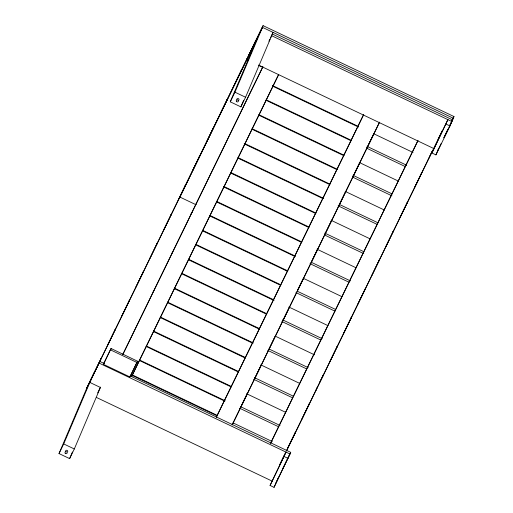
<?xml version="1.0" encoding="UTF-8"?>
<svg xmlns="http://www.w3.org/2000/svg" width="513" height="513" viewBox="0 0 513 513"><rect width="100%" height="100%" fill="white"/><g stroke="black" fill="none" stroke-linecap="round" stroke-linejoin="round"><path stroke-width="0.77" d="M100.58 387.097L74.308 448.978L69.621 458.616L59.014 453.569L86.53 388.732L256.994 38.61M97.65 392.939L100.33 387.43L89.73 382.377L91.141 379.056M59.014 453.569L63.708 443.931L91.224 379.094M92.776 375.901L101.01 358.574L100.304 360.235M89.73 382.377L99.817 361.447L104.158 363.512M107.781 344.877L115.085 329.66L114.38 331.321M121.857 315.963L129.161 300.753L128.455 302.413M135.932 287.056L143.236 271.839L142.531 273.5M103.408 364.32L110.936 348.705L111.597 349.026L111.129 348.519L137.503 361.197L136.958 362.486L129.917 376.946L103.408 364.32L110.936 348.705M150.008 258.142L157.311 242.931L156.606 244.592M164.083 229.234L171.387 214.017L170.682 215.684M178.158 200.32L185.462 185.11L184.757 186.77M196.383 203.366L195.838 204.655L179.928 197.082L180.473 195.786M69.621 458.616L72.436 451.985M192.234 171.413L199.538 156.196L198.832 157.863M206.309 142.505L213.613 127.288L212.908 128.949M220.385 113.591L227.689 98.381L226.983 100.041M234.46 84.683L241.764 69.467L241.059 71.127M179.928 197.082L247.606 57.886M248.536 55.77L255.84 40.559M254.647 43.432L263.092 25.65L453.986 116.547L449.991 125.967L435.915 154.881L431.933 152.989L447.894 119.644L431.933 152.989M257.699 36.949L246.9 59.546L248.35 60.239M230.266 101.824L257.782 36.987L262.476 27.356L234.954 92.186L230.266 101.824L240.866 106.871L245.56 97.239L273.083 32.402M94.193 372.573L86.447 388.694L263.092 25.65M240.866 106.871L243.681 100.24M270.575 37.75L272.993 32.364M129.917 376.946L137.503 361.197M240.347 408.002L241.052 406.334M254.422 379.088L260.681 366.013M268.491 350.18L275.103 336.393M282.567 321.266L289.524 306.768M310.718 263.445L317.675 248.946M317.316 249.895L317.791 248.786M324.793 234.537L325.268 233.428M338.869 205.63L345.48 191.836M352.944 176.716L359.902 162.217M367.019 147.808L373.977 133.303M270.069 485.458L286.023 452.113L270.069 485.458L274.045 487.35L290.711 452.344L130.187 375.907M287.44 448.785L287.908 447.682M294.475 434.331L295.18 432.671L288.146 447.124M301.516 419.878L309.256 403.763L308.55 405.424M274.045 487.35L278.642 477.122M315.591 390.97L316.059 389.861M322.626 376.51L323.331 374.849L319.31 383.108M329.667 362.056L337.073 346.628M336.701 347.602L337.169 346.493M343.742 333.149L351.482 317.028L350.777 318.688M357.811 304.235L365.224 288.806M371.887 275.327L379.633 259.206L378.927 260.873M385.962 246.413L393.708 230.299M393.003 231.959L393.471 230.85M400.037 217.506L407.784 201.385L407.078 203.052M414.35 188.04L421.859 172.477L421.154 174.138M428.188 159.684L428.894 158.023M435.915 154.881L438.5 148.783M446.246 132.668L443.86 137.773M247.163 58.796L247.343 58.437L247.208 58.738M191.195 213.774L191.894 212.337M122.915 354.252L262.618 67.274M268.902 41.194L269.909 39.129M153.188 291.859L153.887 290.422M172.105 252.999L172.81 251.556M191.163 213.857L191.836 212.478M122.703 354.688L262.951 66.645M131.604 376.433L278.405 74.911M131.604 376.657L278.751 74.411M216.313 417.107L363.384 115.034M216.306 417.332L363.73 114.534M232.184 424.546L232.876 423.122M241.399 405.623L247.298 393.497M297.354 290.698L303.254 278.572M325.499 232.876L331.751 220.039M232.171 424.783L379.293 122.607M232.216 424.905L379.639 122.113M270.8 442.713L417.948 140.472M270.441 443.655L417.948 140.69M316.297 389.303L317.637 386.552M429.234 157.331L432.581 150.45M284.253 455.326L279.694 464.906L284.247 455.55M284.952 453.89L285.658 452.447M286.357 451.01L432.549 150.739M438.064 139.408L442.264 130.777L286.703 450.51M451.639 121.369L453.986 116.547M446.579 131.982L447.92 129.225M449.593 125.781L453.28 118.214L262.387 27.311M282.33 469.555L283.67 466.798M284.003 466.112L287.357 459.225M288.03 457.852L290.711 452.344M449.561 126.07L452.575 119.875L272.288 34.025M275.93 482.919L290.005 454.005L99.112 363.108M437.794 150.45L441.225 143.396M443.976 137.753L449.465 126.474M450.151 125.063L451.87 121.536L271.582 35.686M104.402 363.384L103.953 363.024L104.428 363.089M446.009 124.075L449.991 125.967M258.469 65.055L434.178 148.725M246.785 59.758L248.234 60.444M259.078 65.613L262.694 67.331M272.339 85.466L358.202 126.358M374.073 133.912L413.036 152.47M272.756 86.222L358.491 127.051M367.019 146.365L406.706 165.263M266.157 99.778L351.174 140.261M266.023 100.266L351.161 140.812M366.314 148.026L405.276 166.578M234.954 92.186L245.56 97.239M258.982 114.72L344.127 155.266M359.28 162.48L398.242 181.038M258.68 115.136L343.697 155.619M352.944 175.273L391.913 193.831M252.082 128.686L337.099 169.168M251.947 129.18L337.086 169.72M352.963 177.28L391.926 195.831M244.188 143.287L330.051 184.173M345.204 191.394L384.166 209.945M244.605 144.044L329.622 184.526M339.593 204.527L377.837 222.738M238.006 157.6L323.741 198.422M237.872 158.087L323.01 198.634M338.163 205.848L377.126 224.399M230.831 172.541L315.976 213.087M331.129 220.301L370.091 238.859M230.529 172.958L315.546 213.44M324.793 233.094L363.762 251.652M223.931 186.508L308.948 226.99M223.796 187.001L308.935 227.541M324.812 235.101L363.775 253.653M216.755 201.455L301.901 241.995M317.053 249.215L356.016 267.767M216.454 201.865L301.471 242.348M311.442 262.348L350.405 280.906M209.855 215.415L295.591 256.243M209.721 215.909L294.86 256.455M310.012 263.669L348.975 282.221M202.68 230.363L287.825 270.909M303.696 278.469L341.94 296.674M202.379 230.779L287.395 271.262M297.367 291.262L335.611 309.467M195.78 244.329L280.797 284.811M195.645 244.816L280.784 285.363M295.937 292.577L334.906 311.135M188.604 259.277L273.75 299.816M288.902 307.031L327.865 325.588M188.303 259.687L274.038 300.515M282.567 319.823L322.254 338.721M181.705 273.237L266.722 313.719M181.57 273.73L266.709 314.27M281.861 321.491L320.83 340.042M174.529 288.184L259.674 328.73M275.545 336.284L314.514 354.842M174.228 288.595L259.245 329.077M269.216 349.077L308.178 367.635M167.629 302.151L253.364 342.973M167.494 302.638L252.633 343.184M267.786 350.398L306.755 368.956M160.454 317.098L245.599 357.638M260.751 364.852L299.714 383.41M160.152 317.509L245.169 357.991M254.416 377.645L293.385 396.203M153.554 331.058L238.571 371.54M153.419 331.552L238.558 372.092M253.711 379.312L292.679 397.864M146.378 346.006L231.523 386.552M246.676 393.766L285.638 412.317M146.077 346.416L231.094 386.898M241.065 406.899L280.027 425.457M139.478 359.972L225.213 400.794M139.344 360.459L224.482 401.006M239.635 408.22L278.604 426.771M110.442 349.86L136.958 362.486M132.303 374.913L217.448 415.459M233.319 423.02L272.288 441.571M132.001 375.33L217.018 415.812M103.895 363.166L104.556 363.48M284.144 456.544L288.12 458.442M96.361 397.408L272.32 481.2M63.708 443.931L74.308 448.978M65.645 451.575A1.103 1.007 23 0 1 66.831 450.279A1.103 1.007 23 0 1 67.511 451.966M236.897 99.836A1.103 1.007 23 0 1 237.519 98.554A1.103 1.007 23 0 1 238.923 99.227A1.103 1.007 23 0 1 238.301 100.503M65.196 453.203A1.103 1.007 23 0 0 67.068 453.133A1.103 1.007 23 0 0 65.959 451.639A1.103 1.007 23 0 0 65.196 453.203M236.448 101.459A1.103 1.007 23 0 0 238.321 101.388A1.103 1.007 23 0 0 237.205 99.894A1.103 1.007 23 0 0 236.448 101.459"/></g></svg>
